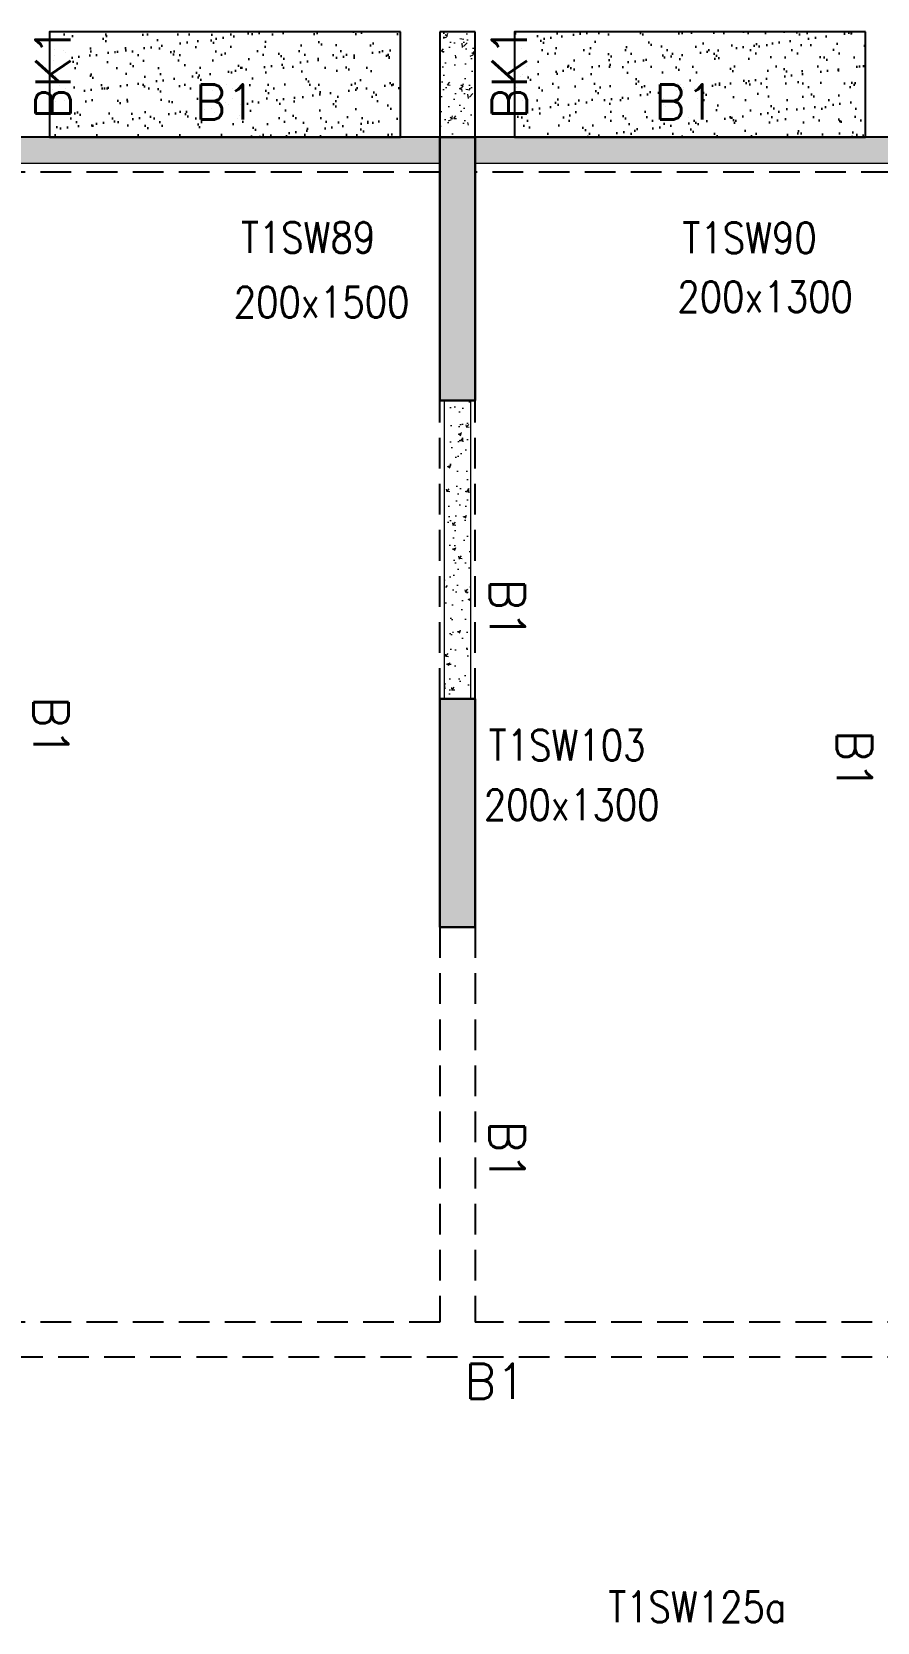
# Model space of a CAD drawing. Header units: millimetres. Extents: x 1078357 to 2594950, y -4969473 to -4636555.
# Drawn here: x 1424176 to 1428992, y -4665269 to -4656210 of the extents above; entities that cross this region are included whole.
import ezdxf

# ---------------------------------------------------------------- set-up
doc = ezdxf.new("R2010")
doc.units = ezdxf.units.MM
for name, pattern in [('CONTINOUS', [0]), ('HIDDEN', [0.375, 0.25, -0.125]), ('New Retail block$0$CONTINOUS', [0])]:
    doc.linetypes.add(name, pattern=pattern)
for name, color, linetype, lineweight in [('A-_ANOTDIMA_D-', 6, 'Continuous', 13), ('COL. NO.', 30, 'Continuous', 25), ('COL. SIZE', 7, 'Continuous', 25), ('HATCH', 8, 'Continuous', 30), ('S-NON STR RCC WALL', 8, 'Continuous', 0)]:
    doc.layers.add(name, color=color, linetype=linetype, lineweight=lineweight)
for name, color, linetype in [('B-200x650', 241, 'HIDDEN'), ('S-COLUMN_SHEAR WALL', 1, 'Continuous'), ('S-PROJECTION', 54, 'New Retail block$0$CONTINOUS')]:
    doc.layers.add(name, color=color, linetype=linetype)
doc.styles.add('ROMANS', font='romans.shx', dxfattribs={"width": 0.85})

# ---------------------------------------------------------------- blocks, each defined once
blk = doc.blocks.new('G$CD63B60BD')
at = {"layer": 'COL. NO.', "linetype": 'Continuous', "style": 'ROMANS', "width": 0.85}
for s, p in [('T1SW89', (69692.1, 15241.4, -320.4)), ('T1SW90', (72207, 15239.1, -270.4)), ('T1SW103', (71103.6, 12349.5, -320.4)), ('T1SW125a', (71784, 7441.2, -320.4))]:
    blk.add_text(s, height=175, dxfattribs=at).set_placement(p)
at = {"layer": 'COL. SIZE', "linetype": 'Continuous', "style": 'ROMANS', "width": 0.85}
for s, p in [('200x1500', (69650.8, 14872.6, -320.4)), ('200x1300', (72177.3, 14903.7, -270.4)), ('200x1300', (71075.3, 12010, -320.4))]:
    blk.add_text(s, height=175, dxfattribs=at).set_placement(p)

msp = doc.modelspace()

# ---------------------------------------------------------------- hatches: boundary and pattern name
at = {"layer": 'HATCH'}
h = msp.add_hatch(dxfattribs=at)
h.set_pattern_fill('AR-SAND', color=8, scale=3, angle=179.97015)
h.set_pattern_definition([(37.4701541, (-1539682.07, 9330760.54), (-4.7236114, 146.8264517), [0, -115.824, 0, -129.54, 0, -123.825]), (7.4701541, (-1539682.07, 9330760.54), (134.9689868, 214.9772528), [0, -62.484, 0, -104.394, 0, -40.005]), (327.4701541, (-1539775.8, 9330760.59), (237.2979035, 0.3075449), [0, -38.1, 0, -137.16, 0, -179.07]), (317.4701541, (-1539775.8, 9330760.6), (229.1017424, 66.759465), [0, -19.05, 0, -89.916, 0, -102.87])])
h.paths.add_polyline_path([(1426276.5, -4656209.7), (1424276.5, -4656209.7), (1424276.5, -4656809.7), (1426276.5, -4656809.7)])
h = msp.add_hatch(dxfattribs=at)
h.set_pattern_fill('AR-SAND', color=8, scale=3, angle=179.97015)
h.set_pattern_definition([(37.4701541, (-1542332.07, 9330760.54), (-4.7236114, 146.8264517), [0, -115.824, 0, -129.54, 0, -123.825]), (7.4701541, (-1542332.07, 9330760.54), (134.9689868, 214.9772528), [0, -62.484, 0, -104.394, 0, -40.005]), (327.4701541, (-1542425.8, 9330760.59), (237.2979035, 0.3075449), [0, -38.1, 0, -137.16, 0, -179.07]), (317.4701541, (-1542425.8, 9330760.6), (229.1017424, 66.759465), [0, -19.05, 0, -89.916, 0, -102.87])])
h.paths.add_polyline_path([(1428926.5, -4656209.7), (1426926.5, -4656209.7), (1426926.5, -4656809.7), (1428926.5, -4656809.7)])
at = {"layer": 'S-COLUMN_SHEAR WALL', "lineweight": 25, "extrusion": (-1.00316e-06, 2.11765e-11, 1)}
h = msp.add_hatch(color=1, dxfattribs=at)
h.dxf.hatch_style = 1
h.paths.add_polyline_path([(1426501.3, -4656809.8), (1426701.3, -4656809.8), (1426701.3, -4658309.7), (1426501.3, -4658309.7)])
at = {"layer": 'S-COLUMN_SHEAR WALL', "lineweight": 25, "extrusion": (1.00316e-06, 1.91639e-11, 1)}
h = msp.add_hatch(color=1, dxfattribs=at)
h.dxf.hatch_style = 1
h.paths.add_polyline_path([(1426701.3, -4656809.8), (1426501.3, -4656809.8), (1426501.3, -4658309.7), (1426701.3, -4658309.7)])
at = {"layer": 'S-COLUMN_SHEAR WALL', "lineweight": 25, "extrusion": (-1.00316e-06, 2.11765e-11, 1)}
h = msp.add_hatch(color=1, dxfattribs=at)
h.dxf.hatch_style = 1
h.paths.add_polyline_path([(1426501.3, -4661309.7), (1426701.3, -4661309.7), (1426701.3, -4660009.7), (1426501.3, -4660009.7)])
at = {"layer": 'S-COLUMN_SHEAR WALL', "lineweight": 25, "extrusion": (1.00316e-06, 1.91639e-11, 1)}
h = msp.add_hatch(color=1, dxfattribs=at)
h.dxf.hatch_style = 1
h.paths.add_polyline_path([(1426701.3, -4661309.7), (1426501.3, -4661309.7), (1426501.3, -4660009.7), (1426701.3, -4660009.7)])
at = {"layer": 'S-NON STR RCC WALL'}
h = msp.add_hatch(dxfattribs=at)
h.set_pattern_fill('AR-CONC', color=256, angle=180)
h.set_pattern_definition([(50, (-7107343.57, 32898878.53), (182.184669, -15.93908554), [19.05, -209.55]), (355, (-7107343.57, 32898878.53), (-35.2434214, 191.0568452), [15.24, -167.6405842]), (100.4514447, (-7107328.38, 32898877.2), (146.9412471, 175.1177519), [16.1900088, -178.0902446]), (46.1842, (-7107343.57, 32898929.33), (271.0790409, -42.0423279), [28.575, -314.325]), (96.6355576, (-7107320.98, 32898925.83), (237.404134, 247.4261246), [24.2850231, -267.1356082]), (351.1841512, (-7107343.57, 32898929.33), (237.404134, 247.4261246), [22.859967, -251.459732]), (21, (-7107318.17, 32898916.63), (151.61439127, -102.2651982), [19.05, -209.55]), (326, (-7107318.17, 32898916.63), (61.80202835, 184.1879661), [15.24, -167.64]), (71.451445, (-7107305.53, 32898908.1), (213.4164193, 81.9227689), [16.1900088, -178.0899376]), (37.5, (-7107343.566, 32898878.53), (3.08860325, 84.55503887), [0, -165.608, 0, -170.18, 0, -168.275]), (7.5, (-7107343.57, 32898878.53), (66.8196625, 100.18057482), [0, -97.028, 0, -161.798, 0, -64.135]), (327.5, (-7107400.21, 32898878.53), (135.59059517, -5.72874399), [0, -63.5, 0, -198.12, 0, -262.89]), (317.5, (-7107425.61, 32898878.53), (148.1291814, 25.42649103), [0, -82.55, 0, -131.572, 0, -186.69])])
h.paths.add_polyline_path([(1426701.2, -4656809.7), (1426701.2, -4656209.7), (1426501.2, -4656209.7), (1426501.2, -4656809.7), (1426701.2, -4656809.7)], is_closed=False)
h = msp.add_hatch(dxfattribs=at)
h.set_pattern_fill('AR-CONC', color=256, angle=180)
h.set_pattern_definition([(50, (-3886494.52, 18750791.27), (182.184669, -15.9390855), [19.05, -209.55]), (355, (-3886494.52, 18750791.27), (-35.2434214, 191.0568452), [15.24, -167.6405842]), (100.4514447, (-3886479.33, 18750789.94), (146.9412471, 175.1177519), [16.1900088, -178.0902446]), (46.1842, (-3886494.52, 18750842.07), (271.0790409, -42.042328), [28.575, -314.325]), (96.6355576, (-3886471.93, 18750838.57), (237.404134, 247.4261246), [24.285023, -267.135608]), (351.1841512, (-3886494.52, 18750842.07), (237.404134, 247.4261246), [22.859967, -251.459732]), (21, (-3886469.12, 18750829.37), (151.6143913, -102.2651982), [19.05, -209.55]), (326, (-3886469.12, 18750829.37), (61.8020283, 184.1879661), [15.24, -167.64]), (71.451445, (-3886456.48, 18750820.85), (213.4164193, 81.9227689), [16.1900088, -178.0899376]), (37.5, (-3886494.515, 18750791.27), (3.08860325, 84.55503887), [0, -165.608, 0, -170.18, 0, -168.275]), (7.5, (-3886494.515, 18750791.27), (66.8196625, 100.18057482), [0, -97.028, 0, -161.798, 0, -64.135]), (327.5, (-3886551.16, 18750791.27), (135.59059517, -5.728744), [0, -63.5, 0, -198.12, 0, -262.89]), (317.5, (-3886576.56, 18750791.27), (148.1291814, 25.42649103), [0, -82.55, 0, -131.572, 0, -186.69])])
h.paths.add_polyline_path([(1431376.5, -4656809.7), (1431701.5, -4656809.7), (1431701.5, -4656959.7), (1431376.5, -4656959.7)])
h.paths.add_polyline_path([(1429576.5, -4656809.7), (1431376.5, -4656809.7), (1431376.5, -4656959.7), (1429576.5, -4656959.7)])
h.paths.add_polyline_path([(1423626.5, -4656809.8), (1424376.5, -4656809.8), (1424376.5, -4656959.7), (1423626.5, -4656959.7)])
h.paths.add_polyline_path([(1424376.5, -4656809.7), (1426176.5, -4656809.7), (1426176.5, -4656959.7), (1424376.5, -4656959.7)])
h.paths.add_polyline_path([(1428826.5, -4656809.7), (1429576.5, -4656809.7), (1429576.5, -4656959.7), (1428826.5, -4656959.7)])
h.paths.add_polyline_path([(1427026.5, -4656809.7), (1428826.5, -4656809.7), (1428826.5, -4656959.7), (1427026.5, -4656959.7)])
h.paths.add_polyline_path([(1421504.4, -4656809.7), (1421826.5, -4656809.7), (1421826.5, -4656959.7), (1421504.4, -4656959.7)])
h.paths.add_polyline_path([(1426176.5, -4656809.7), (1426501.5, -4656809.7), (1426501.5, -4656959.7), (1426176.5, -4656959.7)])
h.paths.add_polyline_path([(1426701.5, -4656809.7), (1427026.5, -4656809.7), (1427026.5, -4656959.7), (1426701.5, -4656959.7)])
h.paths.add_polyline_path([(1421826.5, -4656809.7), (1423626.5, -4656809.7), (1423626.5, -4656959.7), (1421826.5, -4656959.7)])
at = {"layer": 'S-NON STR RCC WALL', "ltscale": 700}
h = msp.add_hatch(dxfattribs=at)
h.set_pattern_fill('AR-CONC', color=256)
h.set_pattern_definition([(50, (293410.15, 114833.06), (182.184669, -15.9390855), [19.05, -209.55]), (355, (293410.15, 114833.06), (-35.2434214, 191.056845), [15.24, -167.640584]), (100.4514447, (293425.33, 114831.73), (146.941247, 175.117752), [16.190009, -178.0902446]), (46.1842, (293410.15, 114883.86), (271.079041, -42.042328), [28.575, -314.325]), (96.6355576, (293432.74, 114880.35), (237.404134, 247.426125), [24.285023, -267.135608]), (351.184151, (293410.15, 114883.86), (237.404134, 247.426125), [22.859967, -251.459732]), (21, (293435.55, 114871.16), (151.6143913, -102.265198), [19.05, -209.55]), (326, (293435.55, 114871.16), (61.802028, 184.187966), [15.24, -167.64]), (71.451445, (293448.19, 114862.64), (213.416419, 81.922769), [16.190009, -178.0899376]), (37.5, (293410.15, 114833.06), (3.08860325, 84.5550389), [0, -165.608, 0, -170.18, 0, -168.275]), (7.5, (293410.15, 114833.06), (66.8196625, 100.1805748), [0, -97.028, 0, -161.798, 0, -64.135]), (327.5, (293353.51, 114833.06), (135.5905952, -5.728744), [0, -63.5, 0, -198.12, 0, -262.89]), (317.5, (293328.11, 114833.06), (148.1291814, 25.426491), [0, -82.55, 0, -131.572, 0, -186.69])])
h.paths.add_polyline_path([(1426526.5, -4658309.7), (1426676.5, -4658309.7), (1426676.5, -4660009.7), (1426526.5, -4660009.7)])

# ---------------------------------------------------------------- linework, layer by layer
at = {"layer": 'B-200x650', "linetype": 'CONTINOUS', "ltscale": 700}
for p, q in [((1426701.2, -4656209.7, 0), (1426501.2, -4656209.7, 0)), ((1426501.2, -4656209.7, 0), (1426501.2, -4656809.7, 0)), ((1426701.2, -4656809.7, 0), (1426701.2, -4656209.7, 0)), ((1426501.5, -4656809.7, 0), (1421501.5, -4656809.7, 0)), ((1431701.5, -4656809.7, 0), (1426701.5, -4656809.7, 0))]:
    msp.add_line(p, q, dxfattribs=at)
at = {"layer": 'B-200x650', "linetype": 'HIDDEN', "ltscale": 700}
for p, q in [((1426501.5, -4657009.7, 0), (1421501.5, -4657009.7, 0)), ((1431701.5, -4657009.7, 0), (1426701.5, -4657009.7, 0)), ((1426501.5, -4660009.7, 0), (1426501.5, -4658309.7, 0)), ((1426701.5, -4660009.7, 0), (1426701.5, -4658309.7, 0)), ((1426501.5, -4661309.8, 0), (1426501.5, -4663559.7, 0)), ((1426701.5, -4661309.8, 0), (1426701.5, -4663559.7, 0)), ((1426501.5, -4663559.6, 0), (1420176.3, -4663559.6, 0)), ((1432376.3, -4663559.6, 0), (1426701.5, -4663559.6, 0)), ((1432376.3, -4663759.6, 0), (1420176.3, -4663759.6, 0))]:
    msp.add_line(p, q, dxfattribs=at)
at = {"layer": 'S-COLUMN_SHEAR WALL', "color": 1, "lineweight": 25, "extrusion": (-1.00316e-06, 2.11765e-11, 1), "elevation": -1.4}
for points in [[(1426501.3, -4656809.8), (1426701.3, -4656809.8), (1426701.3, -4658309.7), (1426501.3, -4658309.7)], [(1426501.3, -4661309.7), (1426701.3, -4661309.7), (1426701.3, -4660009.7), (1426501.3, -4660009.7)]]:
    msp.add_lwpolyline(points, close=True, dxfattribs=at)
at = {"layer": 'S-COLUMN_SHEAR WALL', "color": 1, "lineweight": 25, "extrusion": (1.00316e-06, 1.91639e-11, 1), "elevation": 1.4}
for points in [[(1426701.3, -4656809.8), (1426501.3, -4656809.8), (1426501.3, -4658309.7), (1426701.3, -4658309.7)], [(1426701.3, -4661309.7), (1426501.3, -4661309.7), (1426501.3, -4660009.7), (1426701.3, -4660009.7)]]:
    msp.add_lwpolyline(points, close=True, dxfattribs=at)
at = {"layer": 'S-NON STR RCC WALL', "elevation": 0}
for points in [[(1421504.4, -4656809.7), (1426501.5, -4656809.7), (1426501.5, -4656959.7), (1421504.4, -4656959.7)], [(1426701.5, -4656809.7), (1431701.5, -4656809.7), (1431701.5, -4656959.7), (1426701.5, -4656959.7)]]:
    msp.add_lwpolyline(points, close=True, dxfattribs=at)
at = {"layer": 'S-NON STR RCC WALL', "ltscale": 700, "elevation": 0}
msp.add_lwpolyline([(1426526.5, -4658309.7), (1426676.5, -4658309.7), (1426676.5, -4660009.7), (1426526.5, -4660009.7)], close=True, dxfattribs=at)
at = {"layer": 'S-PROJECTION', "elevation": 0}
for points in [[(1426276.5, -4656209.7), (1424276.5, -4656209.7), (1424276.5, -4656809.7), (1426276.5, -4656809.7)], [(1428926.5, -4656209.7), (1426926.5, -4656209.7), (1426926.5, -4656809.7), (1428926.5, -4656809.7)]]:
    msp.add_lwpolyline(points, close=True, dxfattribs=at)

# ---------------------------------------------------------------- block references
at = {"layer": 'A-_ANOTDIMA_D-', "color": 2, "ltscale": 700}
msp.add_blockref('G$CD63B60BD', (1355676.2, -4672709.7, 0), dxfattribs=at)

# ---------------------------------------------------------------- texts
at = {"layer": 'B-200x650', "linetype": 'CONTINOUS', "ltscale": 700, "style": 'ROMANS'}
for p in [(1424396.9, -4656709.3, 50), (1426996.9, -4656709.3, 50)]:
    msp.add_text('BK1', height=200, rotation=90, dxfattribs=at).set_placement(p)
at = {"layer": 'B-200x650', "linetype": 'HIDDEN', "ltscale": 500, "style": 'ROMANS'}
for rotation, p in [(359.99906, (1425104.2, -4656709.3, -2.7)), (359.99906, (1427721.3, -4656709.3, -2.7)), (269.99906, (1426785.4, -4659323.7, -2.7)), (269.99906, (1424185.4, -4659993.9, -2.7)), (269.99906, (1428762.8, -4660184.7, -2.7)), (269.99906, (1426784.6, -4662411.6, -2.7)), (359.99906, (1426640.9, -4663996.9, -2.7))]:
    msp.add_text('B1', height=200, rotation=rotation, dxfattribs=at).set_placement(p)

doc.saveas('drawing.dxf')
